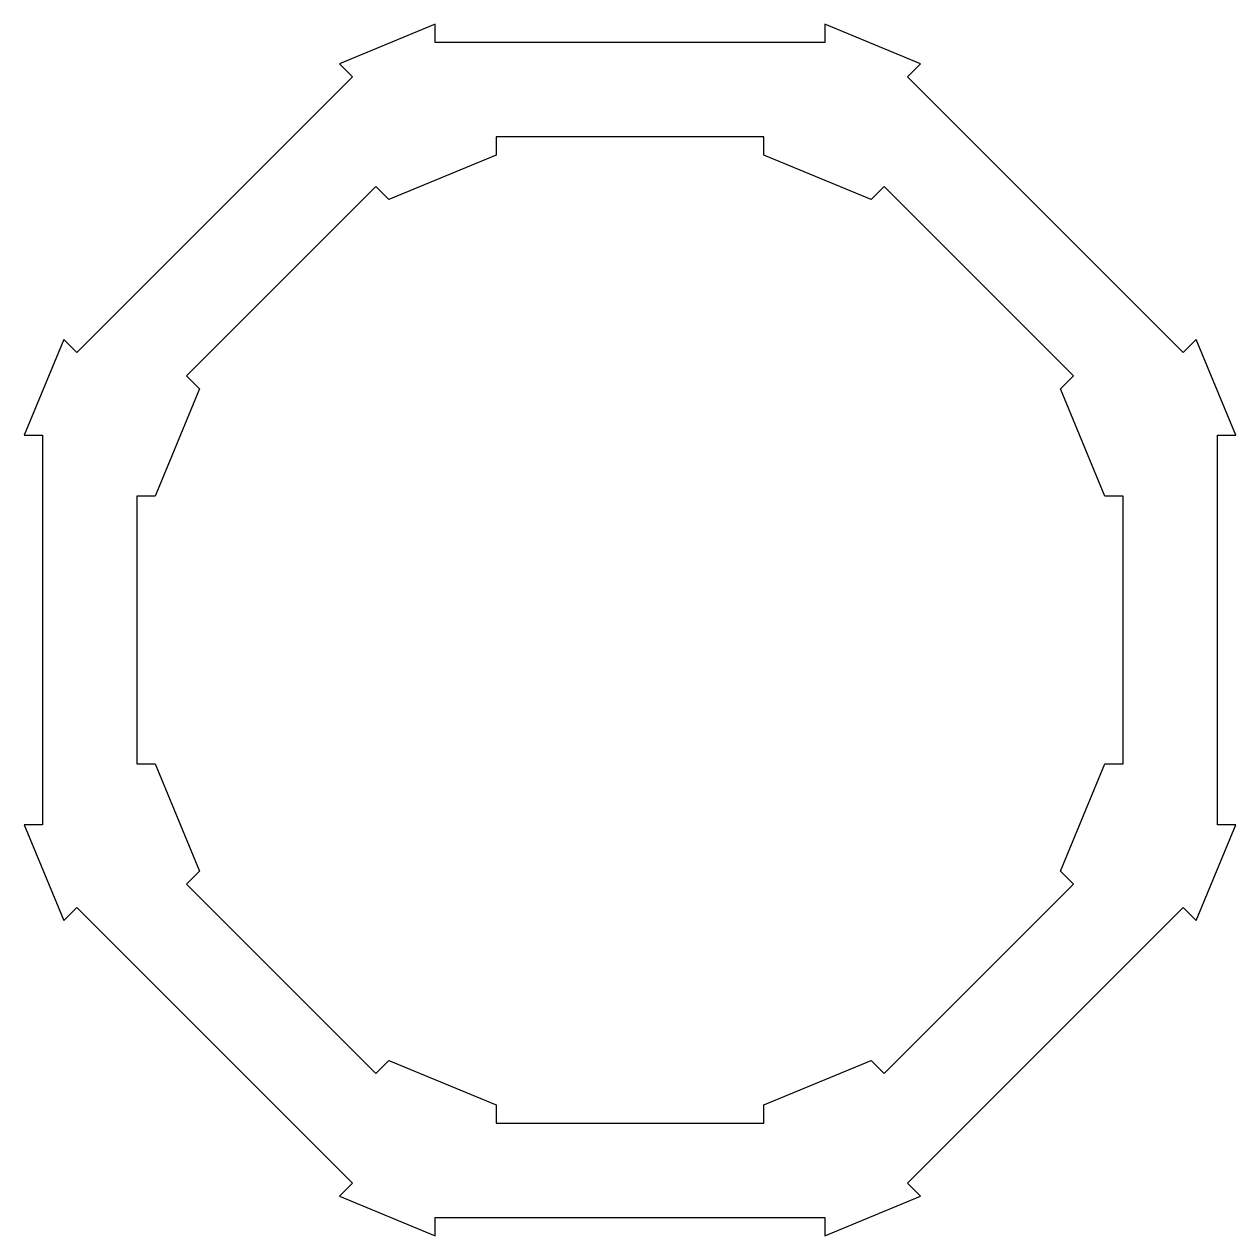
# Model space of a CAD drawing. Extents: x -9.9 to 9.9, y -9.9 to 9.9.
import ezdxf

# ---------------------------------------------------------------- set-up
doc = ezdxf.new("R2010")
doc.units = 0
doc.layers.add('VISIBLE', color=7, linetype='CONTINUOUS')

msp = doc.modelspace()

# ---------------------------------------------------------------- linework, layer by layer
at = {"layer": 'VISIBLE'}
for p, q in [((-3.2, 9.949), (-4.773, 9.298)), ((-3.2, 9.649), (-3.2, 9.949)), ((4.773, 9.298), (3.2, 9.949)), ((3.2, 9.949), (3.2, 9.649)), ((3.2, 9.649), (-3.2, 9.649)), ((-4.773, 9.298), (-4.56, 9.086)), ((4.56, 9.086), (4.773, 9.298)), ((-4.56, 9.086), (-9.086, 4.56)), ((9.086, 4.56), (4.56, 9.086)), ((-2.2, 8.099), (-2.2, 7.799)), ((2.2, 8.099), (-2.2, 8.099)), ((2.2, 7.799), (2.2, 8.099)), ((-2.2, 7.799), (-3.959, 7.071)), ((3.959, 7.071), (2.2, 7.799)), ((-4.172, 7.283), (-7.283, 4.172)), ((-3.959, 7.071), (-4.172, 7.283)), ((4.172, 7.283), (3.959, 7.071)), ((7.283, 4.172), (4.172, 7.283)), ((-9.298, 4.773), (-9.949, 3.2)), ((-9.086, 4.56), (-9.298, 4.773)), ((9.298, 4.773), (9.086, 4.56)), ((9.949, 3.2), (9.298, 4.773)), ((-7.283, 4.172), (-7.071, 3.959)), ((7.071, 3.959), (7.283, 4.172)), ((-7.071, 3.959), (-7.799, 2.2)), ((7.799, 2.2), (7.071, 3.959)), ((-9.949, 3.2), (-9.649, 3.2)), ((-9.649, 3.2), (-9.649, -3.2)), ((9.649, 3.2), (9.949, 3.2)), ((9.649, -3.2), (9.649, 3.2)), ((-8.099, 2.2), (-8.099, -2.2)), ((-7.799, 2.2), (-8.099, 2.2)), ((8.099, 2.2), (7.799, 2.2)), ((8.099, -2.2), (8.099, 2.2)), ((-8.099, -2.2), (-7.799, -2.2)), ((-7.799, -2.2), (-7.071, -3.959)), ((7.071, -3.959), (7.799, -2.2)), ((7.799, -2.2), (8.099, -2.2)), ((-9.649, -3.2), (-9.949, -3.2)), ((-9.949, -3.2), (-9.298, -4.773)), ((9.298, -4.773), (9.949, -3.2)), ((9.949, -3.2), (9.649, -3.2)), ((-7.071, -3.959), (-7.283, -4.172)), ((7.283, -4.172), (7.071, -3.959)), ((-7.283, -4.172), (-4.172, -7.283)), ((4.172, -7.283), (7.283, -4.172)), ((-9.298, -4.773), (-9.086, -4.56)), ((-9.086, -4.56), (-4.56, -9.086)), ((4.56, -9.086), (9.086, -4.56)), ((9.086, -4.56), (9.298, -4.773)), ((-4.172, -7.283), (-3.959, -7.071)), ((-3.959, -7.071), (-2.2, -7.799)), ((2.2, -7.799), (3.959, -7.071)), ((3.959, -7.071), (4.172, -7.283)), ((-2.2, -7.799), (-2.2, -8.099)), ((2.2, -8.099), (2.2, -7.799)), ((-2.2, -8.099), (2.2, -8.099)), ((-4.56, -9.086), (-4.773, -9.298)), ((4.773, -9.298), (4.56, -9.086)), ((-4.773, -9.298), (-3.2, -9.949)), ((3.2, -9.949), (4.773, -9.298)), ((-3.2, -9.949), (-3.2, -9.649)), ((-3.2, -9.649), (3.2, -9.649)), ((3.2, -9.649), (3.2, -9.949))]:
    msp.add_line(p, q, dxfattribs=at)

doc.saveas('drawing.dxf')
